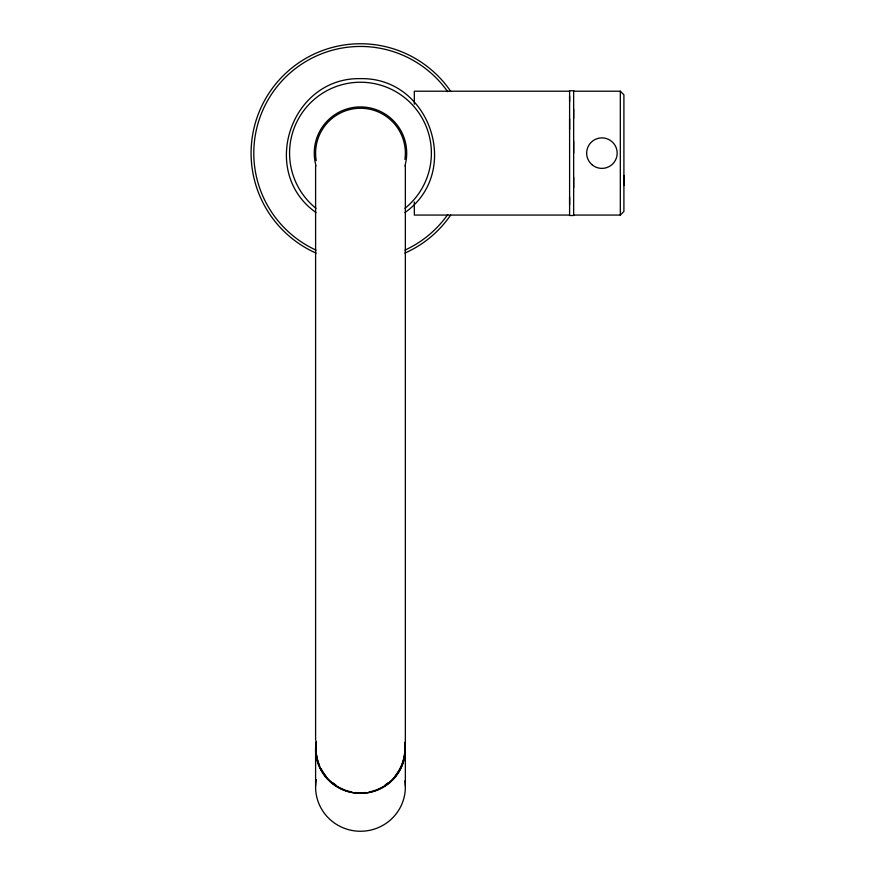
<?xml version="1.0" encoding="UTF-8"?>
<svg xmlns="http://www.w3.org/2000/svg" width="875" height="875" viewBox="0 0 875 875"><rect width="100%" height="100%" fill="white"/><g stroke="black" fill="none" stroke-linecap="round" stroke-linejoin="round"><path stroke-width="1.31" d="M569.603 204.63L569.603 196.93M569.603 129.434L569.603 118.727M569.603 101.642L569.603 95.922M573.65 187.797L573.65 177.013M573.65 153.136L573.65 140.963M573.65 118.486L573.65 109.025M623.908 185.544L623.908 175.459M573.65 215.064L620.32 215.064L623.908 211.477L623.908 94.795L620.32 91.208L573.65 91.208M404.95 212.548C462.284 172.189 430.369 77.175 360.478 78.641C290.588 77.175 258.672 172.189 316.017 212.548M569.603 91.208L414.334 91.208L414.334 104.213M569.603 215.064L414.334 215.064L414.334 202.059M620.32 91.208L620.32 215.064M405.355 166.173L405.355 743.684M405.355 749.109L405.355 786.111M315.602 166.173L315.602 740.042M315.602 749.109L315.602 786.111M404.841 746.583A44.428 43.783 0 0 1 404.841 751.483M404.633 753.944A44.428 43.783 0 0 1 377.486 789.491M376.327 789.939A44.428 43.783 0 0 1 369.152 791.984M365.455 792.542A44.428 43.783 0 0 1 355.502 792.542M351.816 791.984A44.428 43.783 0 0 1 344.63 789.939M343.481 789.491A44.428 43.783 0 0 1 316.488 755.158M316.127 751.483A44.428 43.783 0 0 1 316.127 746.583M404.841 746.058A44.428 43.783 0 0 1 404.841 750.958M404.633 753.408A44.428 43.783 0 0 1 395.216 775.808M388.183 782.742A44.428 43.783 0 0 1 385.164 784.908M335.792 784.908A44.428 43.783 0 0 1 332.784 782.742M325.741 775.808A44.428 43.783 0 0 1 321.005 768.6M319.43 765.264A44.428 43.783 0 0 1 316.488 754.633M316.127 750.958A44.428 43.783 0 0 1 316.127 746.058M404.917 780.839A44.877 44.231 0 0 1 359.855 831.25A44.877 44.231 0 0 1 316.236 779.614M404.917 742.93A44.877 44.231 0 0 1 359.855 793.341A44.877 44.231 0 0 1 316.236 741.705M315.995 208.348A70.908 70.908 0 0 1 308.58 104.825A70.908 70.908 0 0 1 412.377 104.825A70.908 70.908 0 0 1 404.972 208.348M450.68 215.02A109.386 109.386 0 0 1 404.797 253.148M316.159 253.148A109.386 109.386 0 0 1 276.347 83.223A109.386 109.386 0 0 1 450.68 91.263M447.716 214.561A106.695 106.695 0 0 1 404.895 250.141M316.061 250.141A106.695 106.695 0 0 1 278.425 84.952A106.695 106.695 0 0 1 447.716 91.711M316.061 165.933A46.222 46.222 0 0 1 360.478 106.914A46.222 46.222 0 0 1 404.895 165.933M316.236 160.661A44.877 44.877 0 0 1 359.855 108.27A44.877 44.877 0 0 1 404.917 159.414M404.917 742.153A44.877 44.833 0 0 1 362.994 793.188M357.973 793.188A44.877 44.833 0 0 1 316.236 740.917M573.65 90.759L569.603 90.759L569.603 215.512L573.65 215.512L573.65 90.759M591.861 164.609A15.258 15.258 0 0 0 616.886 156.111A15.258 15.258 0 0 0 597.013 138.688A15.258 15.258 0 0 0 591.861 164.609"/></g></svg>
